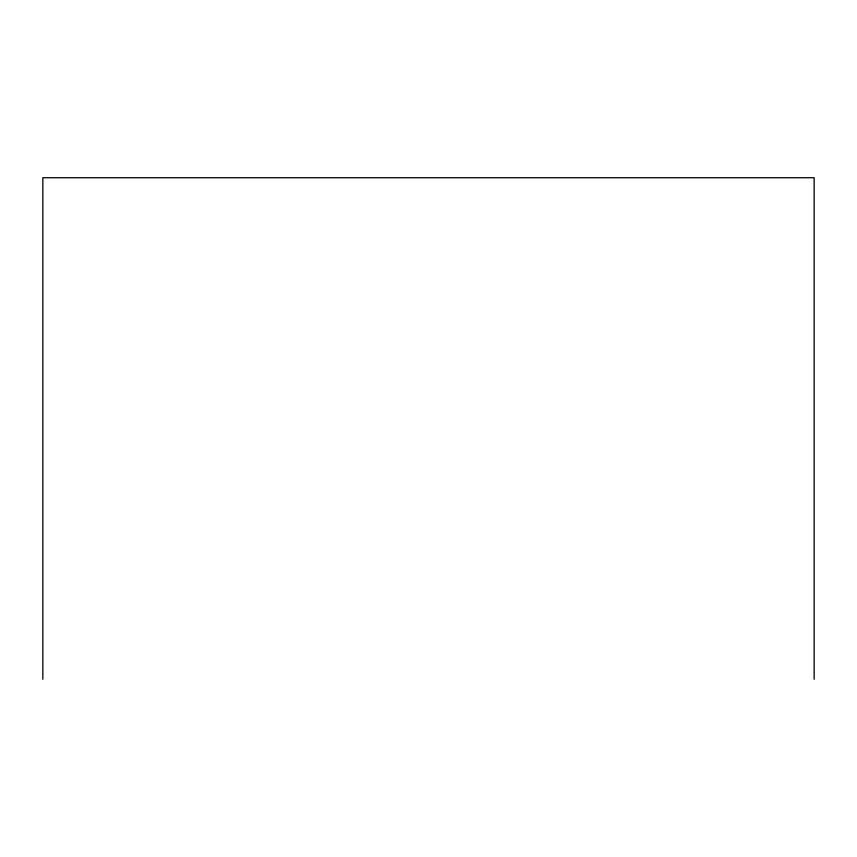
<?xml version="1.0" encoding="UTF-8"?>
<svg xmlns="http://www.w3.org/2000/svg" width="857" height="857" viewBox="0 0 857 857"><rect width="100%" height="100%" fill="white"/><g stroke="black" fill="none" stroke-linecap="round" stroke-linejoin="round"><path stroke-width="1.29" d="M814.15 679.269L814.15 177.731L42.85 177.731L42.85 679.269"/></g></svg>
